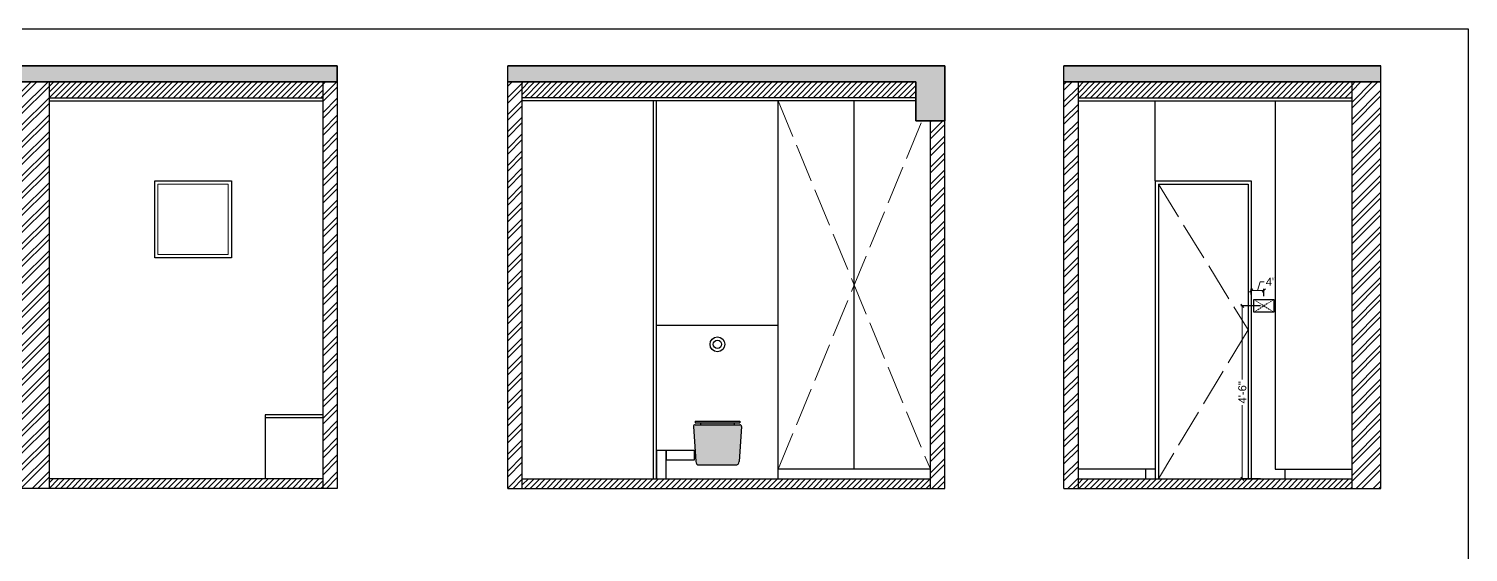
# Model space of a CAD drawing. Header units: millimetres. Extents: x 56222 to 3066687, y -650199 to -121287.
# Drawn here: x 156351.2 to 156800.8, y -178834.7 to -178671.3 of the extents above; entities that cross this region are included whole.
import ezdxf

# ---------------------------------------------------------------- set-up
doc = ezdxf.new("R2010")
doc.units = ezdxf.units.MM
doc.header["$MEASUREMENT"] = 0
doc.header["$PDMODE"] = 35
doc.linetypes.add('ACAD_ISO02W100', pattern=[15, 12, -3])
doc.linetypes.add('DASHED', pattern=[0.75, 0.5, -0.25])
doc.layers.get('Defpoints').update_dxf_attribs({"color": 220})
doc.layers.add('AR HATCH-7', color=7, linetype='Continuous')
doc.layers.add('SANIT', color=232, linetype='Continuous')
for name, color, linetype, lineweight in [('dim05', 1, 'Continuous', 13), ('ELEC.', 5, 'Continuous', 20), ('Flooring', 253, 'Continuous', 30), ('FURNITURE', 32, 'Continuous', 9), ('HACHA', 253, 'Continuous', 5), ('wall', 7, 'Continuous', 30), ('XX~SLAB ( BEAM )~ ( DIM )', 7, 'Continuous', 9), ('XX~STR BEAM', 5, 'ACAD_ISO02W100', 9)]:
    doc.layers.add(name, color=color, linetype=linetype, lineweight=lineweight)
doc.layers.add('hatch', color=253, linetype='Continuous', lineweight=0, transparency=0.4)
doc.styles.add('Arial', font='arial.ttf')
doc.styles.get("Standard").update_dxf_attribs({"font": 'arial.ttf', "height": 6})
doc.dimstyles.new('ISO-25', dxfattribs={"dimtxt": 2.5, "dimasz": 1, "dimexe": 0.5, "dimexo": 1, "dimtad": 0, "dimdec": 1, "dimlunit": 4, "dimtxsty": 'Standard', "dimblk": 'OBLIQUE', "dimcen": 2.5, "dimclrd": 1, "dimclre": 1, "dimclrt": 5, "dimadec": 0, "dimazin": 0, "dimtfac": 1, "dimtdec": 1, "dimtmove": 0, "dimatfit": 3, "dimfxl": 1, "dimlwd": -1, "dimarcsym": 0})
pattern_1 = [(45, (11273.9643, -625.0162), (-0.8838834765, 0.8838834765), [])]
pattern_2 = [(45, (11273.9643, -625.0162), (-2.65165043, 2.65165043), []), (45, (11275.732, -625.0162), (-2.65165043, 2.65165043), [])]
pattern_3 = [(50, (11273.9643, -625.0162), (3.586300913, -0.313760675), [0.375, -4.125]), (355, (11273.9643, -625.0162), (-0.69375667, 3.76096067), [0.3, -3.3]), (100.4514445, (11274.263, -625.0423), (2.892544234, 3.447199955), [0.31870096, -3.50571056]), (46.1842, (11273.9643, -624.016), (5.33620665, -0.8275964), [0.5625, -6.1875]), (96.6356355, (11274.409, -624.085), (4.67330973, 4.870593), [0.47805171, -5.2585688]), (351.184164, (11273.964, -624.016), (4.67330973, 4.870593), [0.45, -4.95]), (21, (11274.4643, -624.2662), (2.98453526, -2.013094453), [0.375, -4.125]), (326, (11274.4643, -624.2662), (1.21657666, 3.625750225), [0.3, -3.3]), (71.4514447, (11274.713, -624.434), (4.201111884, 1.612655764), [0.31870095, -3.50571056]), (37.5, (11273.9643, -625.0162), (0.0607992766, 1.664469269), [0, -3.26, 0, -3.35, 0, -3.3125]), (7.5, (11273.9643, -625.0162), (1.315347687, 1.97205856), [0, -1.91, 0, -3.185, 0, -1.2625]), (327.5, (11272.8493, -625.0162), (2.669112181, -0.112774359), [0, -1.25, 0, -3.9, 0, -5.175]), (317.5, (11272.3493, -625.0162), (2.915930847, 0.500524912), [0, -1.625, 0, -2.59, 0, -3.675])]

# ---------------------------------------------------------------- blocks, each defined once
blk = doc.blocks.new('sda sdasd')
at = {"ltscale": 0.25, "true_color": 0xffffff}
h = blk.add_hatch(color=7, dxfattribs=at)
h.dxf.hatch_style = 1
h.paths.add_polyline_path([(46521.76, -32072.17, 0.433848), (46521.2, -32071.58), (46507.32, -32071.58, 0.433848), (46506.76, -32072.17), (46507.49, -32083.1, 0.394848), (46508.6, -32084.15), (46519.92, -32084.15, 0.394848), (46521.03, -32083.1)])
h.paths.add_polyline_path([(46521.2, -32070.46), (46507.32, -32070.46), (46507.32, -32071.02), (46521.2, -32071.02)])
h.paths.add_polyline_path([(46519.53, -32071.02), (46508.99, -32071.02), (46508.99, -32071.58), (46519.53, -32071.58)])
at = {"layer": 'SANIT'}
for p, q in [((46506.76, -32072.17), (46507.49, -32083.1)), ((46507.32, -32070.46), (46507.32, -32071.02)), ((46507.32, -32070.46), (46521.2, -32070.46)), ((46507.32, -32071.02), (46521.2, -32071.02)), ((46507.32, -32071.58), (46521.2, -32071.58)), ((46508.99, -32071.02), (46508.99, -32071.58)), ((46519.53, -32071.02), (46519.53, -32071.58)), ((46521.76, -32072.17), (46521.03, -32083.1)), ((46521.2, -32070.46), (46521.2, -32071.02)), ((46508.6, -32084.15), (46519.92, -32084.15))]:
    blk.add_line(p, q, dxfattribs=at)
for centre, radius, start, end in [((46507.32, -32072.14), 0.558, 90, 183.8141), ((46521.2, -32072.14), 0.558, 356.1859, 90), ((46508.6, -32083.03), 1.12, 183.8141, 270), ((46519.92, -32083.03), 1.12, 270, 356.1859)]:
    blk.add_arc(centre, radius, start, end, dxfattribs=at)
blk = doc.blocks.new('_Oblique')
at = {"layer": 'wall', "color": 0, "lineweight": -2}
blk.add_line((-0.5, -0.5), (0.5, 0.5), dxfattribs=at)
blk = doc.blocks.new('*D261')
at = {"layer": 'Defpoints', "color": 0, "lineweight": 25, "transparency": 16777216}
for p in [(156737, -178757.78), (156730.27, -178811.78), (156737, -178811.78)]:
    blk.add_point(p, dxfattribs=at)
at = {"layer": 'dim05', "color": 1, "linetype": 'Continuous', "lineweight": -2, "transparency": 16777216}
for p, q in [((156736, -178757.78), (156729.77, -178757.78)), ((156736, -178811.78), (156729.77, -178811.78))]:
    blk.add_line(p, q, dxfattribs=at)
at = {"layer": 'dim05', "color": 1, "linetype": 'Continuous', "transparency": 16777216}
for p, q in [((156730.27, -178757.78), (156730.27, -178780.78)), ((156730.27, -178811.78), (156730.27, -178788.77))]:
    blk.add_line(p, q, dxfattribs=at)
at = {"layer": 'dim05', "color": 1, "transparency": 16777216}
for p, rotation in [((156730.27, -178757.78), 90), ((156730.27, -178811.78), 270)]:
    blk.add_blockref('_Oblique', p, dxfattribs=dict(at, rotation=rotation))
at = {"layer": 'dim05', "color": 5, "lineweight": 25, "transparency": 16777216, "insert": (156730.27, -178784.78), "char_height": 2.5, "attachment_point": 5, "rotation": 90, "style": 'Arial'}
blk.add_mtext('4\'-6"', dxfattribs=at)
blk = doc.blocks.new('*D262')
at = {"layer": 'Defpoints', "color": 0, "lineweight": 25, "transparency": 16777216}
for p in [(156733.05, -178752.96), (156733.05, -178755.26), (156737, -178755.78)]:
    blk.add_point(p, dxfattribs=at)
at = {"layer": 'dim05', "color": 1, "linetype": 'Continuous', "lineweight": -2, "transparency": 16777216}
for p, q in [((156733.05, -178754.26), (156733.05, -178752.46)), ((156737, -178754.78), (156737, -178752.46))]:
    blk.add_line(p, q, dxfattribs=at)
at = {"layer": 'dim05', "color": 1, "linetype": 'Continuous', "transparency": 16777216}
for p, q in [((156737, -178752.96), (156733.05, -178752.96)), ((156735.02, -178752.96), (156735.83, -178750.27)), ((156735.83, -178750.27), (156737.08, -178750.27))]:
    blk.add_line(p, q, dxfattribs=at)
at = {"layer": 'dim05', "color": 1, "transparency": 16777216, "rotation": 180}
blk.add_blockref('_Oblique', (156733.05, -178752.96), dxfattribs=at)
at = {"layer": 'dim05', "color": 1, "transparency": 16777216}
blk.add_blockref('_Oblique', (156737, -178752.96), dxfattribs=at)
at = {"layer": 'dim05', "color": 5, "lineweight": 25, "transparency": 16777216, "insert": (156739.19, -178750.27), "char_height": 2.5, "attachment_point": 5, "style": 'Arial'}
blk.add_mtext('4"', dxfattribs=at)

msp = doc.modelspace()

# ---------------------------------------------------------------- hatches: boundary and pattern name
at = {"layer": 'AR HATCH-7', "lineweight": 30, "transparency": 33554559}
h = msp.add_hatch(dxfattribs=at)
h.set_pattern_fill('ANSI31', color=9, scale=10)
h.set_pattern_definition(pattern_1)
h.paths.add_polyline_path([(156632.812, -178811.776), (156505.312, -178811.776), (156505.312, -178814.776), (156632.812, -178814.776)])
h = msp.add_hatch(dxfattribs=at)
h.set_pattern_fill('ANSI31', color=9, scale=10)
h.set_pattern_definition(pattern_1)
h.paths.add_polyline_path([(156764.546, -178814.776), (156764.546, -178811.776), (156679.046, -178811.776), (156679.046, -178814.776)])
at = {"layer": 'hatch'}
h = msp.add_hatch(dxfattribs=at)
h.set_pattern_fill('AR-CONC', color=256, scale=0.5)
h.set_pattern_definition(pattern_3)
h.paths.add_polyline_path([(156447.505, -178687.776), (156447.505, -178682.776), (156348.505, -178682.776), (156348.505, -178687.776)])
h = msp.add_hatch(dxfattribs=at)
h.set_pattern_fill('AR-CONC', color=256, scale=0.5)
h.set_pattern_definition(pattern_3)
h.paths.add_polyline_path([(156637.312, -178682.776), (156500.812, -178682.776), (156500.812, -178687.837), (156628.312, -178687.837), (156628.312, -178699.999), (156637.312, -178699.999)])
h = msp.add_hatch(dxfattribs=at)
h.set_pattern_fill('AR-CONC', color=256, scale=0.5)
h.set_pattern_definition(pattern_3)
h.paths.add_polyline_path([(156773.546, -178682.776), (156674.546, -178682.776), (156674.546, -178687.837), (156773.546, -178687.837)])
at = {"layer": 'hatch', "ltscale": 10}
h = msp.add_hatch(dxfattribs=at)
h.set_pattern_fill('ANSI32', color=256, scale=10, style=0)
h.set_pattern_definition(pattern_2)
h.paths.add_polyline_path([(156357.505, -178687.776), (156348.505, -178687.776), (156348.505, -178814.776), (156357.505, -178814.776)])
h.paths.add_polyline_path([(156447.505, -178687.776), (156443.005, -178687.776), (156443.005, -178814.776), (156447.505, -178814.776)])
at = {"layer": 'hatch'}
h = msp.add_hatch(dxfattribs=at)
h.set_pattern_fill('ANSI31', color=6, scale=10)
h.set_pattern_definition(pattern_1)
h.paths.add_polyline_path([(156443.005, -178687.776), (156357.505, -178687.776), (156357.505, -178692.776), (156443.005, -178692.776)])
at = {"layer": 'hatch', "ltscale": 10}
h = msp.add_hatch(dxfattribs=at)
h.set_pattern_fill('ANSI32', color=256, scale=10, style=0)
h.set_pattern_definition(pattern_2)
h.paths.add_polyline_path([(156505.312, -178687.837), (156500.812, -178687.837), (156500.812, -178814.776), (156505.312, -178814.776)])
h.paths.add_polyline_path([(156637.312, -178699.999), (156632.812, -178699.999), (156632.812, -178814.776), (156637.312, -178814.776)])
at = {"layer": 'hatch'}
h = msp.add_hatch(dxfattribs=at)
h.set_pattern_fill('ANSI31', color=6, scale=10)
h.set_pattern_definition(pattern_1)
h.paths.add_polyline_path([(156628.312, -178687.837), (156505.312, -178687.837), (156505.312, -178692.776), (156628.312, -178692.776)])
at = {"layer": 'hatch', "ltscale": 10}
h = msp.add_hatch(dxfattribs=at)
h.set_pattern_fill('ANSI32', color=256, scale=10, style=0)
h.set_pattern_definition(pattern_2)
h.paths.add_polyline_path([(156674.546, -178814.776), (156679.046, -178814.776), (156679.046, -178687.837), (156674.546, -178687.837)])
h.paths.add_polyline_path([(156764.546, -178814.776), (156773.546, -178814.776), (156773.546, -178687.837), (156764.546, -178687.837)])
at = {"layer": 'hatch'}
h = msp.add_hatch(dxfattribs=at)
h.set_pattern_fill('ANSI31', color=6, scale=10)
h.set_pattern_definition(pattern_1)
h.paths.add_polyline_path([(156764.546, -178687.837), (156679.046, -178687.837), (156679.046, -178692.776), (156764.546, -178692.776)])
h = msp.add_hatch(dxfattribs=at)
h.set_pattern_fill('ANSI31', color=256, scale=10)
h.set_pattern_definition(pattern_1)
h.paths.add_polyline_path([(156443.005, -178814.776), (156443.005, -178811.776), (156357.505, -178811.776), (156357.505, -178814.776)])

# ---------------------------------------------------------------- linework, layer by layer
at = {"color": 6, "lineweight": 30}
for p, q in [((156357.505, -178692.776), (156443.005, -178692.776)), ((156357.505, -178693.776), (156443.005, -178693.776)), ((156628.312, -178692.776), (156505.312, -178692.776)), ((156628.312, -178693.776), (156505.312, -178693.776)), ((156679.046, -178692.776), (156764.546, -178692.776)), ((156679.046, -178693.776), (156764.546, -178693.776))]:
    msp.add_line(p, q, dxfattribs=at)
at = {"color": 3, "lineweight": 30, "ltscale": 0.25}
for radius in [2.304, 1.304]:
    msp.add_circle((156566.312, -178769.776), radius, dxfattribs=at)
at = {"layer": 'dim05', "color": 1, "lineweight": 35}
for p, q in [((156348.505, -178682.776), (156447.505, -178682.776)), ((156447.505, -178682.776), (156447.505, -178687.776)), ((156637.312, -178682.776), (156500.812, -178682.776)), ((156637.312, -178682.776), (156637.312, -178699.999)), ((156674.546, -178682.776), (156773.546, -178682.776)), ((156348.505, -178687.776), (156447.505, -178687.776)), ((156628.312, -178687.837), (156500.812, -178687.837)), ((156628.312, -178699.999), (156628.312, -178687.837)), ((156674.546, -178687.837), (156773.546, -178687.837)), ((156628.312, -178699.999), (156637.312, -178699.999))]:
    msp.add_line(p, q, dxfattribs=at)
at = {"layer": 'Flooring', "ltscale": 4}
for p, q in [((156443.005, -178811.776), (156357.505, -178811.776)), ((156505.312, -178811.776), (156632.812, -178811.776)), ((156679.046, -178811.776), (156764.546, -178811.776))]:
    msp.add_line(p, q, dxfattribs=at)
at = {"layer": 'FURNITURE', "lineweight": 30}
for p, q in [((156585.312, -178763.776), (156585.312, -178693.776)), ((156609.062, -178808.776), (156609.062, -178693.776)), ((156703.046, -178718.776), (156703.046, -178693.776)), ((156740.546, -178693.776), (156740.546, -178808.776)), ((156632.812, -178808.776), (156585.312, -178808.776)), ((156703.046, -178808.776), (156679.046, -178808.776)), ((156700.046, -178808.776), (156700.046, -178811.776)), ((156740.546, -178808.776), (156764.546, -178808.776)), ((156743.546, -178808.776), (156743.546, -178811.776))]:
    msp.add_line(p, q, dxfattribs=at)
at = {"layer": 'FURNITURE', "linetype": 'ACAD_ISO02W100', "lineweight": 5}
for p, q in [((156585.312, -178693.776), (156632.812, -178808.776)), ((156585.312, -178808.776), (156630.242, -178699.999))]:
    msp.add_line(p, q, dxfattribs=at)
at = {"layer": 'FURNITURE', "color": 9, "linetype": 'ACAD_ISO02W100', "lineweight": 5, "true_color": 0xc7c8ca}
for p, q in [((156704.046, -178719.776), (156732.05, -178765.276)), ((156732.05, -178765.276), (156704.046, -178811.776))]:
    msp.add_line(p, q, dxfattribs=at)
at = {"layer": 'HACHA', "color": 5, "lineweight": 30}
for p, q in [((156546.312, -178811.776), (156546.312, -178693.776)), ((156547.312, -178811.776), (156547.312, -178693.776))]:
    msp.add_line(p, q, dxfattribs=at)
at = {"layer": 'wall', "lineweight": 30}
for p, q in [((156357.505, -178687.776), (156357.505, -178814.776)), ((156443.005, -178687.776), (156443.005, -178814.776)), ((156447.505, -178687.776), (156447.505, -178814.776)), ((156500.812, -178814.776), (156500.812, -178687.837)), ((156505.312, -178814.776), (156505.312, -178687.837)), ((156674.546, -178814.776), (156674.546, -178687.837)), ((156679.046, -178814.776), (156679.046, -178687.837)), ((156764.546, -178814.776), (156764.546, -178687.837)), ((156773.546, -178814.776), (156773.546, -178687.837)), ((156632.812, -178814.776), (156632.812, -178699.999)), ((156637.312, -178814.776), (156637.312, -178699.999)), ((156703.046, -178718.776), (156703.046, -178811.776)), ((156703.046, -178718.776), (156733.05, -178718.776)), ((156704.046, -178719.776), (156732.05, -178719.776)), ((156704.046, -178719.776), (156704.046, -178811.776)), ((156732.05, -178719.776), (156732.05, -178811.776)), ((156733.05, -178718.776), (156733.05, -178811.776)), ((156425.005, -178791.776), (156425.005, -178811.776)), ((156443.005, -178791.776), (156425.005, -178791.776)), ((156443.005, -178792.776), (156425.005, -178792.776)), ((156447.505, -178814.776), (156348.505, -178814.776)), ((156500.812, -178814.776), (156637.312, -178814.776)), ((156674.546, -178814.776), (156773.546, -178814.776))]:
    msp.add_line(p, q, dxfattribs=at)
msp.add_lwpolyline([(156414.51, -178718.776), (156414.51, -178742.776), (156390.51, -178742.776), (156390.51, -178718.776)], close=True, dxfattribs=at)
at = {"layer": 'wall', "lineweight": 5}
msp.add_lwpolyline([(156413.51, -178719.776), (156413.51, -178741.776), (156391.51, -178741.776), (156391.51, -178719.776)], close=True, dxfattribs=at)
at = {"layer": 'XX~SLAB ( BEAM )~ ( DIM )', "color": 242, "lineweight": 30, "true_color": 0xcd2027}
for p, q in [((156500.812, -178687.837), (156500.812, -178682.776)), ((156674.546, -178687.837), (156674.546, -178682.776)), ((156773.546, -178687.837), (156773.546, -178682.776)), ((156547.312, -178811.776), (156547.312, -178763.776)), ((156547.312, -178763.776), (156585.312, -178763.776)), ((156585.312, -178811.776), (156585.312, -178763.776))]:
    msp.add_line(p, q, dxfattribs=at)
at = {"layer": 'XX~SLAB ( BEAM )~ ( DIM )', "color": 242, "linetype": 'DASHED', "true_color": 0xcd2027}
for p, q in [((156733.866, -178755.776), (156740.129, -178759.776)), ((156733.866, -178759.776), (156740.129, -178755.778))]:
    msp.add_line(p, q, dxfattribs=at)
at = {"layer": 'XX~SLAB ( BEAM )~ ( DIM )', "color": 1, "lineweight": 30}
msp.add_lwpolyline([(156800.835, -179029.141), (156115.895, -179029.141), (156115.895, -178671.255), (156800.835, -178671.255)], close=True, dxfattribs=at)
at = {"layer": 'XX~SLAB ( BEAM )~ ( DIM )', "color": 1, "lineweight": 25}
for points in [[(156547.312, -178802.926), (156547.312, -178811.776), (156550.262, -178811.776), (156550.262, -178802.926)], [(156559.112, -178802.926), (156550.262, -178802.926), (156550.262, -178805.876), (156559.112, -178805.876)]]:
    msp.add_lwpolyline(points, close=True, dxfattribs=at)
at = {"layer": 'XX~STR BEAM', "lineweight": 30}
msp.add_lwpolyline([(156733.866, -178759.776), (156733.866, -178755.776), (156740.129, -178755.776), (156740.129, -178759.776)], close=True, dxfattribs=at)

# ---------------------------------------------------------------- block references
at = {"layer": 'ELEC.'}
msp.add_blockref('sda sdasd', (110052.051, -146723.314), dxfattribs=at)

# ---------------------------------------------------------------- dimensions: what is measured, and where the dimension line sits
at = {"layer": 'dim05', "color": 27, "lineweight": 25, "true_color": 0x7d5120}
dim = msp.add_linear_dim(base=(156733.05, -178752.959), p1=(156736.998, -178755.776), p2=(156733.05, -178755.263), dimstyle='ISO-25', override={"dimtxsty": 'Arial', "dimtmove": 1}, dxfattribs=at)
dim.commit()
dim.dimension.update_dxf_attribs({"geometry": '*D262', "text_midpoint": (156737.705, -178750.272)})
dim = msp.add_linear_dim(base=(156730.266, -178811.776), p1=(156736.998, -178757.777), p2=(156736.998, -178811.776), angle=90, dimstyle='ISO-25', override={"dimtxsty": 'Arial', "dimtmove": 1}, dxfattribs=at)
dim.commit()
dim.dimension.update_dxf_attribs({"geometry": '*D261', "text_midpoint": (156730.266, -178784.777)})

doc.saveas('drawing.dxf')
